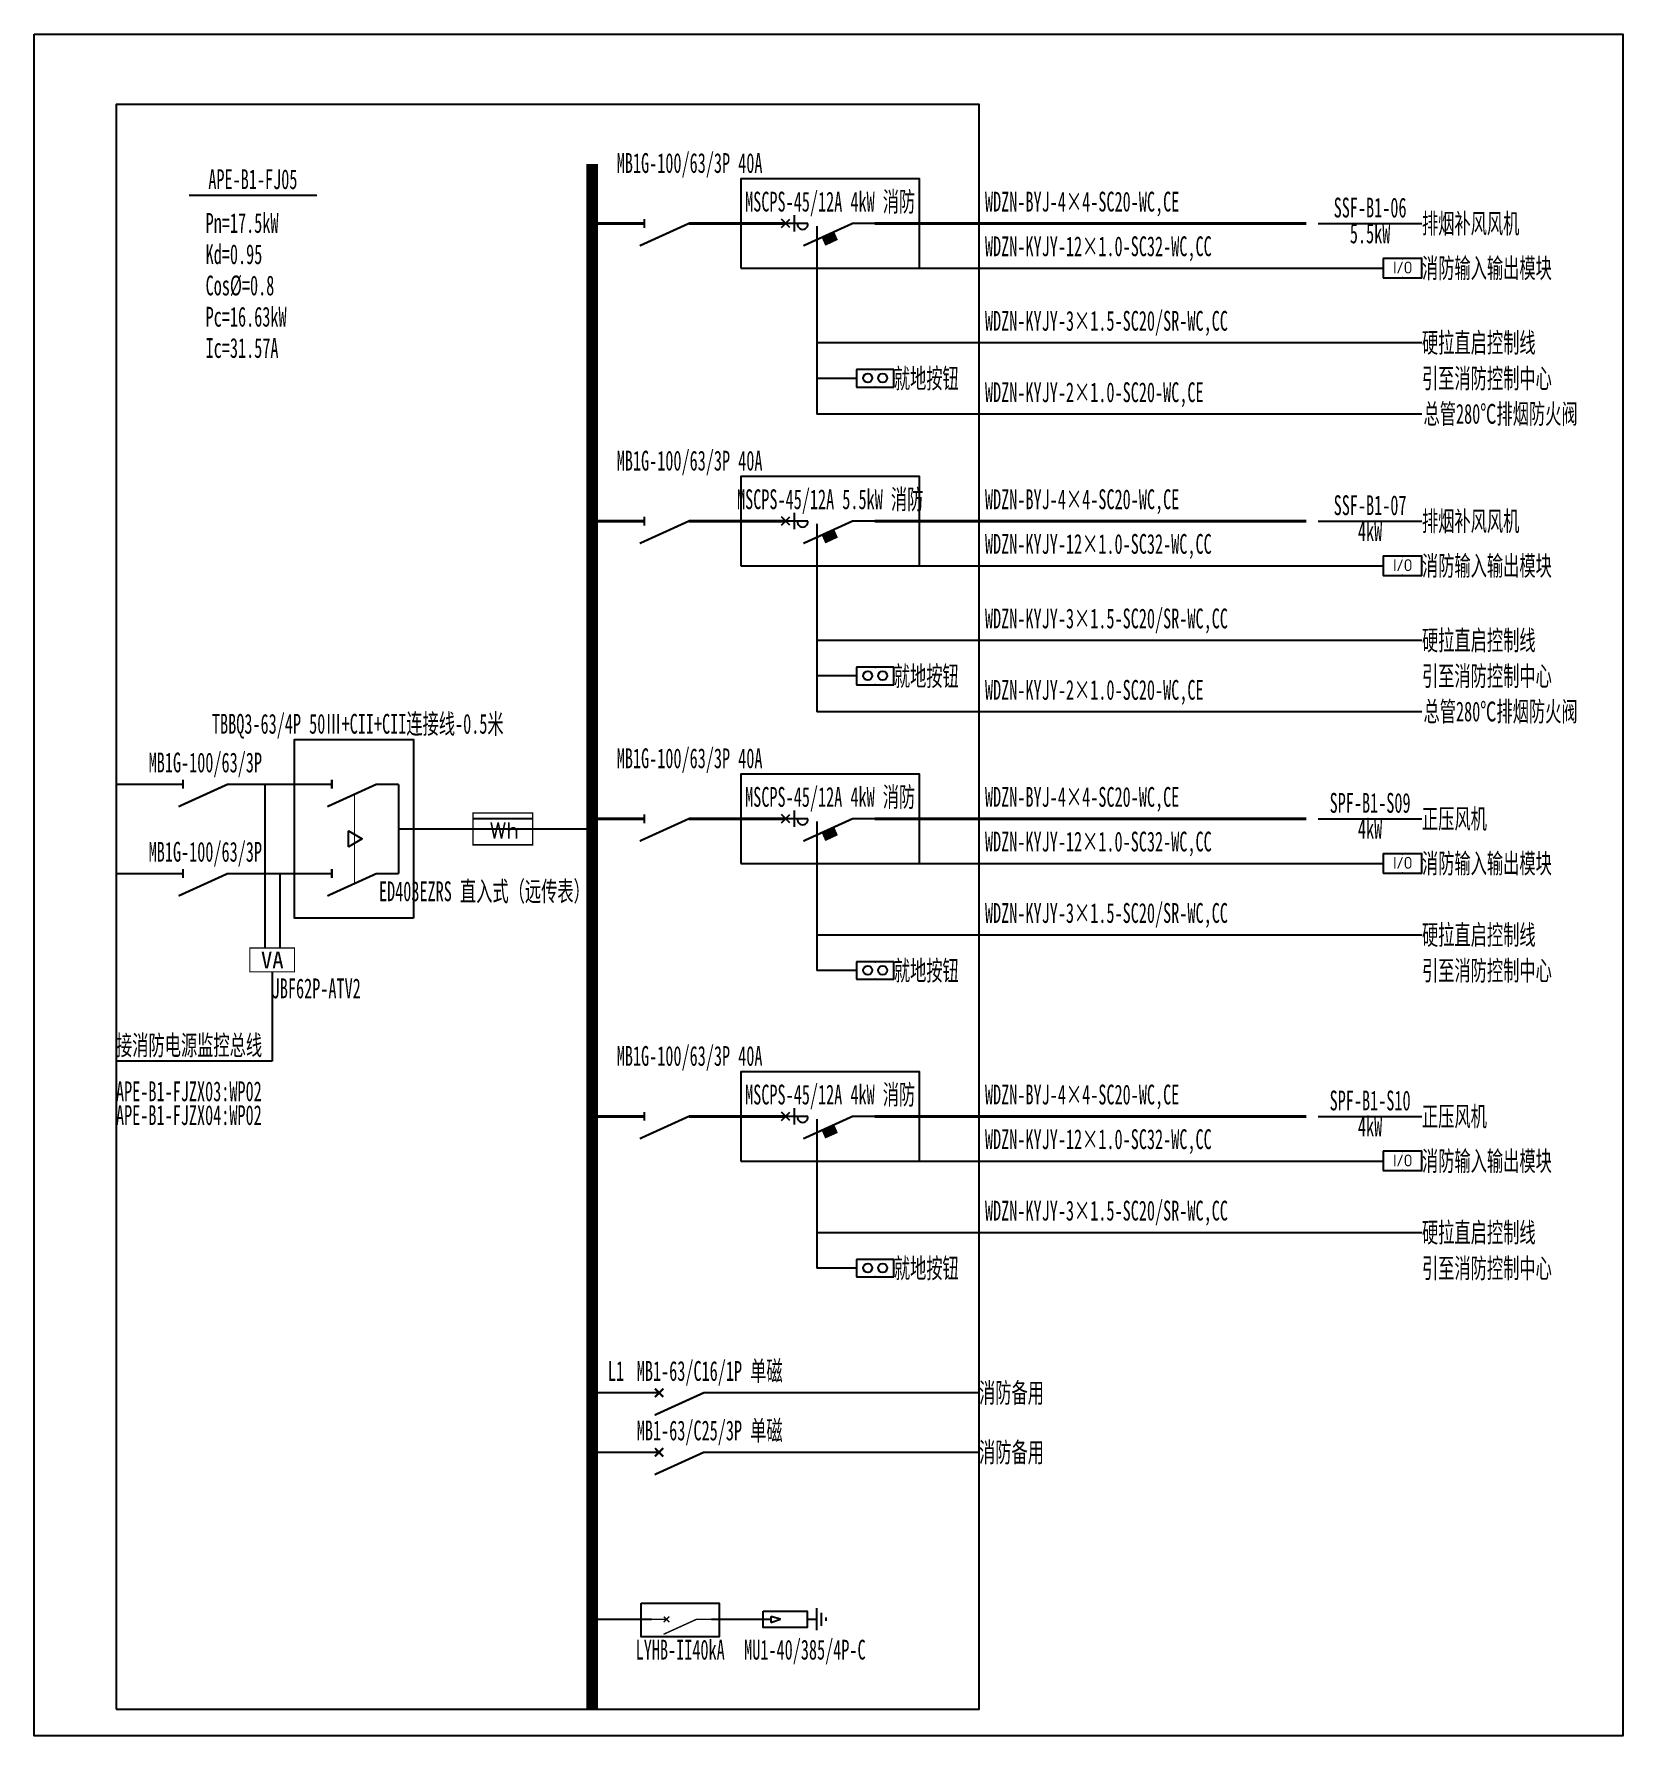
# Model space of a CAD drawing. Extents: x 1638176 to 1642982, y 402608 to 407754.
import ezdxf
from ezdxf.enums import TextEntityAlignment as Align

# ---------------------------------------------------------------- set-up
doc = ezdxf.new("R2010")
doc.units = 0
doc.header["$MEASUREMENT"] = 0
for name, color, linetype in [('ELEMENT', 3, 'Continuous'), ('WIRE-照明', 4, 'Continuous'), ('WIRE-系统', 4, 'Continuous'), ('系统图', 1, 'Continuous')]:
    doc.layers.add(name, color=color, linetype=linetype)
doc.styles.add('_SIMPLEX', font='simplex_.ttf', dxfattribs={"width": 0.6})
doc.styles.add('_TEL_ATTDEF', font='GBENOR', dxfattribs={"width": 0.8, "height": 3, "bigfont": 'GBCBIG'})
doc.styles.add('_TEL_DIM', font='', dxfattribs={"width": 0.8, "height": 3.5})
doc.styles.add('宋体', font='', dxfattribs={"width": 0.8, "height": 3.5})
doc.styles.get('_TEL_DIM').set_extended_font_data('SimSun')
doc.styles.get('宋体').set_extended_font_data('SimSun')

# ---------------------------------------------------------------- blocks, each defined once
blk = doc.blocks.new('$element$00000492')
blk.add_line((0.173, 0), (0.173, -1))
at = {"const_width": 0.0233}
blk.add_lwpolyline([(-0.267, 0), (0.267, 0), (0.267, -1), (-0.267, -1), (-0.267, 0)], dxfattribs=at)
at = {"style": '_SIMPLEX'}
blk.add_text('Wh', height=0.2667, rotation=270, dxfattribs=at).set_placement((-0.161, -0.281))
at = {"flags": 9}
blk.add_attdef('S', (0, 0), '', height=0.00000667, dxfattribs=at)
blk.add_attdef('S', (0, 0), '', height=0.00000667, dxfattribs=at)
blk.add_attdef('S', (0, 0), '', height=0.00000667, dxfattribs=at)
blk = doc.blocks.new('$equip_U$00000079(zhangr-4109)')
for p, q in [((0.625, 0.292), (-0.625, 0.292)), ((-0.625, 0.292), (-0.625, -0.292)), ((0.625, -0.292), (0.625, 0.292)), ((-0.625, -0.292), (0.625, -0.292))]:
    blk.add_line(p, q)
at = {"const_width": 0.04}
blk.add_lwpolyline([(-0.625, 0.292), (-0.625, -0.292), (0.625, -0.292), (0.625, 0.292), (-0.625, 0.292), (-0.625, -0.292)], dxfattribs=at)
for centre in [(-0.25, 0.008), (0.25, 0.008)]:
    blk.add_circle(centre, 0.15)
for p in [(-0.625, 0), (0, 0.292), (0.625, 0), (0, -0.292)]:
    blk.add_point(p)
at = {"color": 7, "style": '_TEL_DIM', "flags": 1}
for tag in ['A', 'REMARK']:
    blk.add_attdef(tag, text='', height=0.00002, dxfattribs=at).set_placement((0, 0), align=Align.MIDDLE_CENTER)
blk = doc.blocks.new('$equip$00002773')
for p, q in [((0.65, 0.65), (-0.65, 0.65)), ((-0.65, 0.65), (-0.65, 0)), ((0.65, 0), (0.65, 0.65)), ((-0.65, 0), (0.65, 0))]:
    blk.add_line(p, q)
at = {"const_width": 0.04}
blk.add_lwpolyline([(-0.65, 0.65), (-0.65, 0), (0.65, 0), (0.65, 0.65), (-0.65, 0.65), (-0.65, 0)], dxfattribs=at)
for p in [(0, 0.65), (-0.65, 0.325), (0, 0), (0.65, 0.325)]:
    blk.add_point(p)
at = {"color": 7}
blk.add_attdef('$TEXT$', text='', height=0.4, dxfattribs=at).set_placement((0.006, 0.343), align=Align.MIDDLE_CENTER)
at = {"color": 7, "flags": 1}
for tag, p in [('A', (0, 0)), ('B', (0.905, 0.246))]:
    blk.add_attdef(tag, text='', height=0.4, dxfattribs=at).set_placement(p, align=Align.MIDDLE_CENTER)
blk = doc.blocks.new('$element$00000578')
at = {"const_width": 0.0233}
for points in [[(0, 0), (0, -0.25)], [(0, -1), (0, -0.75), (-0.25, -0.2)], [(-0.05, -0.25), (0.05, -0.25)]]:
    blk.add_lwpolyline(points, dxfattribs=at)
at = {"flags": 9}
blk.add_attdef('S', (0, 0), '', height=0.00000667, dxfattribs=at)
blk = doc.blocks.new('$element$00000496')
at = {"const_width": 0.0233}
for points in [[(0, 0), (0, -0.25)], [(-0.25, -0.2), (0, -0.75), (0, -1)]]:
    blk.add_lwpolyline(points, dxfattribs=at)
blk.add_arc((-0.008, -0.192), 0.0589, 81.8699, 278.1301)
at = {"flags": 9}
blk.add_attdef('S', (0, 0), '', height=0.00000667, dxfattribs=at)
blk = doc.blocks.new('$equip_U$00000086(maj01888)')
at = {"color": 2, "lineweight": 25}
for p, q in [((-0.141, -0.141), (0.141, 0.141)), ((0.141, -0.141), (-0.141, 0.141)), ((0.286, 0.273), (0.286, -0.273))]:
    blk.add_line(p, q, dxfattribs=at)
at = {"color": 2}
for p, q in [((1.235, -0.473), (1.625, -0.299)), ((1.243, -0.49), (1.633, -0.317)), ((1.251, -0.508), (1.64, -0.335)), ((1.259, -0.526), (1.648, -0.353)), ((1.267, -0.544), (1.656, -0.37)), ((1.275, -0.562), (1.664, -0.388)), ((1.283, -0.579), (1.672, -0.406)), ((1.291, -0.597), (1.68, -0.424)), ((1.298, -0.615), (1.688, -0.442)), ((1.306, -0.633), (1.696, -0.459)), ((1.314, -0.651), (1.704, -0.477)), ((1.322, -0.668), (1.712, -0.495)), ((1.33, -0.686), (1.72, -0.513)), ((1.338, -0.704), (1.728, -0.531))]:
    blk.add_line(p, q, dxfattribs=at)
at = {"const_width": 0.04}
blk.add_lwpolyline([(1.23, -0.462), (1.62, -0.288), (1.732, -0.541), (1.343, -0.715)], close=True, dxfattribs=at)
at = {"xscale": 3, "yscale": 3, "zscale": 3, "rotation": 90}
blk.add_blockref('$element$00000496', (0, 0), dxfattribs=at)
at = {"color": 7, "style": '_TEL_DIM', "flags": 1}
for tag in ['A', 'REMARK']:
    blk.add_attdef(tag, text='', height=0.00002, dxfattribs=at).set_placement((0, 0), align=Align.MIDDLE_CENTER)
blk = doc.blocks.new('$element$00000519')
at = {"const_width": 0.0233}
for points in [[(0, 0), (0, -0.25)], [(0, -1), (0, -0.75), (-0.25, -0.2)], [(-0.05, -0.25), (0.05, -0.25)]]:
    blk.add_lwpolyline(points, dxfattribs=at)
at = {"flags": 9}
blk.add_attdef('S', (0, 0), '', height=0.00000667, dxfattribs=at)
blk = doc.blocks.new('$element$00000497')
at = {"const_width": 0.0233}
for points in [[(0, 0), (0, -0.25)], [(0, -1), (0, -0.75), (-0.25, -0.2)], [(-0.047, -0.297), (0.047, -0.203)], [(-0.047, -0.203), (0.047, -0.297)]]:
    blk.add_lwpolyline(points, dxfattribs=at)
at = {"flags": 9}
blk.add_attdef('S', (0, 0), '', height=0.00000667, dxfattribs=at)
blk = doc.blocks.new('A$C2B062C5C')
at = {"const_width": 17.5}
blk.add_lwpolyline([(-375, 0), (-375, 400), (375, 400), (375, 0), (-375, 0)], dxfattribs=at)
at = {"style": '_TEL_DIM'}
blk.add_text('VA', height=280, rotation=0, dxfattribs=at).set_placement((0, 200), align=Align.MIDDLE_CENTER)
at = {"flags": 9}
blk.add_attdef('S', (-375, 200), '', height=0.005, rotation=90, dxfattribs=at)
blk.add_attdef('S', (-375, 200), '', height=0.005, rotation=90, dxfattribs=at)
blk.add_attdef('S', (-375, 200), '', height=0.005, rotation=90, dxfattribs=at)
blk = doc.blocks.new('ATSE')
blk.add_lwpolyline([(-1.5, -1.167), (-1.5, 0.167), (0.5, 0.167), (0.5, -1.167)], close=True)
at = {"layer": 'WIRE-照明', "linetype": 'Continuous', "const_width": 0.0233}
for points in [[(-1, 0), (-1, 0.167)], [(0, 0), (0, 0.167)]]:
    blk.add_lwpolyline(points, dxfattribs=at)
at = {"layer": 'WIRE-系统', "color": 3, "linetype": 'Continuous'}
for p, q in [((-0.701, -0.437), (-0.523, -0.437)), ((-0.612, -0.592), (-0.701, -0.437)), ((-0.523, -0.437), (-0.612, -0.592))]:
    blk.add_line(p, q, dxfattribs=at)
at = {"layer": 'WIRE-系统', "color": 2, "linetype": 'Continuous', "const_width": 0.01}
blk.add_lwpolyline([(-1.112, -0.505), (-0.112, -0.505)], dxfattribs=at)
at = {"layer": 'WIRE-系统', "color": 3, "linetype": 'Continuous', "const_width": 0.01}
blk.add_lwpolyline([(-0.612, -0.592), (-0.523, -0.437), (-0.701, -0.437)], close=True, dxfattribs=at)
at = {"layer": 'WIRE-系统', "linetype": 'Continuous', "const_width": 0.0233}
for points in [[(-1, -1), (0, -1)], [(-0.5, -1.167), (-0.5, -1)]]:
    blk.add_lwpolyline(points, dxfattribs=at)
at = {"layer": 'ELEMENT'}
for p in [(-1, 0), (0, 0)]:
    blk.add_blockref('$element$00000519', p, dxfattribs=at)

msp = doc.modelspace()

# ---------------------------------------------------------------- linework, layer by layer
at = {"color": 0, "linetype": 'ByBlock'}
for p, q in [((1638644.9, 407267.4), (1639031.1, 407267.4)), ((1640543.8, 407173.6), (1640543.8, 406605.2)), ((1640543.8, 407046.6), (1642256.7, 407046.6)), ((1640543.8, 406821.2), (1642373.7, 406821.2)), ((1640664, 406713.2), (1640543.8, 406713.2)), ((1642373.7, 406605.2), (1640543.8, 406605.2)), ((1640543.8, 406273.6), (1640543.8, 405705.2)), ((1640543.8, 406146.6), (1642256.7, 406146.6)), ((1640543.8, 405921.2), (1642373.7, 405921.2)), ((1640664, 405813.2), (1640543.8, 405813.2)), ((1642373.7, 405705.2), (1640543.8, 405705.2)), ((1640543.8, 405373.6), (1640543.8, 404922.6)), ((1642060.1, 405381.6), (1642373.7, 405381.6)), ((1640543.8, 405246.6), (1642256.7, 405246.6)), ((1640543.8, 405030.6), (1642373.7, 405030.6)), ((1640664, 404922.6), (1640543.8, 404922.6)), ((1640543.8, 404473.6), (1640543.8, 404022.6)), ((1642060.1, 404481.6), (1642373.7, 404481.6)), ((1640543.8, 404346.6), (1642256.7, 404346.6)), ((1640543.8, 404130.6), (1642373.7, 404130.6)), ((1640664, 404022.6), (1640543.8, 404022.6)), ((1640433.4, 402961.7), (1640404.1, 402969.6)), ((1640404.1, 402969.6), (1640404.1, 402951.4)), ((1640404.1, 402950.9), (1640433.4, 402961.7)), ((1640513.9, 402961.5), (1640542, 402961.5)), ((1640543.1, 402994.7), (1640543.1, 402927.5)), ((1640557, 402980.7), (1640557, 402941.5)), ((1640570.7, 402966.3), (1640570.7, 402956.5))]:
    msp.add_line(p, q, dxfattribs=at)
at = {"color": 1, "linetype": 'ByBlock'}
for p, q in [((1642060.1, 407181.6), (1642373.7, 407181.6)), ((1642060.1, 406281.6), (1642373.7, 406281.6))]:
    msp.add_line(p, q, dxfattribs=at)
at = {"color": 0, "linetype": 'ByBlock'}
for points in [[(1638424.2, 402688.6), (1641034.1, 402688.6), (1641034.1, 407541.6), (1638424.2, 407541.6)], [(1640314, 407046.6), (1640854, 407046.6), (1640854, 407316.6), (1640314, 407316.6)], [(1640314, 406146.6), (1640854, 406146.6), (1640854, 406416.6), (1640314, 406416.6)], [(1640314, 405246.6), (1640854, 405246.6), (1640854, 405516.6), (1640314, 405516.6)], [(1640314, 404346.6), (1640854, 404346.6), (1640854, 404616.6), (1640314, 404616.6)], [(1640012.1, 403010), (1640248.7, 403010), (1640248.7, 402908), (1640012.1, 402908)], [(1640381.3, 402985.7), (1640514.1, 402985.7), (1640514.1, 402935.7), (1640381.3, 402935.7)]]:
    msp.add_lwpolyline(points, close=True, dxfattribs=at)
for points, const_width in [([(1639864.1, 407361.6), (1639864.1, 402688.6)], 36), ([(1639864.1, 407181.6), (1640021.6, 407181.6)], 9), ([(1640156.6, 407181.6), (1640449, 407181.6)], 9), ([(1639864.1, 406281.6), (1640021.6, 406281.6)], 9), ([(1640156.6, 406281.6), (1640449, 406281.6)], 9), ([(1638559.2, 405485.7), (1638424.2, 405485.7)], 6.3), ([(1638829.2, 405485.7), (1638964.2, 405485.7)], 6.3), ([(1639864.1, 405381.6), (1640021.6, 405381.6)], 9), ([(1640156.6, 405381.6), (1640449, 405381.6)], 9), ([(1640719, 405381.6), (1642024.1, 405381.6)], 9), ([(1639324.2, 405350.7), (1639864.1, 405350.7)], 6.3), ([(1638559.2, 405215.7), (1638424.2, 405215.7)], 6.3), ([(1638829.2, 405215.7), (1638964.2, 405215.7)], 6.3), ([(1639864.1, 404481.6), (1640021.6, 404481.6)], 9), ([(1640156.6, 404481.6), (1640449, 404481.6)], 9), ([(1640719, 404481.6), (1642024.1, 404481.6)], 9), ([(1639864.1, 403645.8), (1639999.1, 403645.8)], 6.3), ([(1640269.1, 403645.8), (1641034.1, 403645.8)], 6.3), ([(1639864.1, 403465.8), (1639999.1, 403465.8)], 6.3), ([(1640269.1, 403465.8), (1641034.1, 403465.8)], 6.3), ([(1639864.1, 402960.5), (1640044.1, 402960.5)], 6.3), ([(1640224.1, 402960.5), (1640404.1, 402960.5)], 6.3)]:
    msp.add_lwpolyline(points, dxfattribs=dict(at, const_width=const_width))
at = {"color": 1, "linetype": 'ByBlock', "const_width": 9}
for points in [[(1640719, 407181.6), (1642024.1, 407181.6)], [(1640719, 406281.6), (1642024.1, 406281.6)]]:
    msp.add_lwpolyline(points, dxfattribs=at)
at = {"color": 0, "linetype": 'ByBlock'}
for points in [[(1638874.2, 405485.7), (1638874.2, 404991.1)], [(1638919.2, 405215.7), (1638919.2, 404991.1)], [(1638896.7, 404918.7), (1638896.7, 404648.7)], [(1638896.7, 404648.7), (1638424.1, 404648.7)]]:
    msp.add_lwpolyline(points, dxfattribs=at)
at = {"layer": '系统图'}
msp.add_lwpolyline([(1638176.2, 407754.3), (1642981.7, 407754.3), (1642981.7, 402608.1), (1638176.2, 402608.1)], close=True, dxfattribs=at)

# ---------------------------------------------------------------- block references
at = {"color": 0, "linetype": 'ByBlock', "rotation": 90}
for name, p, xscale, yscale, zscale in [('$element$00000578', (1639954.1, 407181.6), 270, 270, 270), ('$element$00000578', (1639954.1, 406281.6), 270, 270, 270), ('ATSE', (1639009.2, 405485.7), 270, 270, 270), ('$element$00000519', (1638559.2, 405485.7), 270, 270, 270), ('$element$00000492', (1639504.1, 405350.7), 180, 180, 180), ('$element$00000578', (1639954.1, 405381.6), 270, 270, 270), ('$element$00000519', (1638559.2, 405215.7), 270, 270, 270), ('$element$00000578', (1639954.1, 404481.6), 270, 270, 270), ('$element$00000497', (1639999.1, 403645.8), 270, 270, 270), ('$element$00000497', (1639999.1, 403465.8), 270, 270, 270), ('$element$00000497', (1640044.1, 402960.5), 180, 180, 180)]:
    msp.add_blockref(name, p, dxfattribs=dict(at, xscale=xscale, yscale=yscale, zscale=zscale))
at = {"color": 0, "linetype": 'ByBlock'}
for name, p, xscale, yscale, zscale in [('$equip_U$00000086(maj01888)', (1640449, 407181.6), 90, 90, 90), ('$equip_U$00000079(zhangr-4109)', (1640720.2, 406713.2), 89.99999999999997, 89.99999999999997, 89.99999999999997), ('$equip_U$00000086(maj01888)', (1640449, 406281.6), 90, 90, 90), ('$equip_U$00000079(zhangr-4109)', (1640720.2, 405813.2), 89.99999999999997, 89.99999999999997, 89.99999999999997), ('$equip_U$00000086(maj01888)', (1640449, 405381.6), 90, 90, 90), ('A$C2B062C5C', (1638896.7, 404918.7), 0.18, 0.18, 0.18), ('$equip_U$00000079(zhangr-4109)', (1640720.2, 404922.6), 89.99999999999997, 89.99999999999997, 89.99999999999997), ('$equip_U$00000086(maj01888)', (1640449, 404481.6), 90, 90, 90), ('$equip_U$00000079(zhangr-4109)', (1640720.2, 404022.6), 89.99999999999997, 89.99999999999997, 89.99999999999997)]:
    msp.add_blockref(name, p, dxfattribs=dict(at, xscale=xscale, yscale=yscale, zscale=zscale))
ref = msp.add_blockref('$equip$00002773', (1642315.2, 407017.4), dxfattribs=dict(at, xscale=90, yscale=90, zscale=90))
ref.add_attrib('$TEXT$', 'I/O', dxfattribs={"color": 7, "height": 36, "style": '_TEL_ATTDEF'}).set_placement((1642315.8, 407048.3), align=Align.MIDDLE_CENTER)
ref = msp.add_blockref('$equip$00002773', (1642315.2, 406117.4), dxfattribs=dict(at, xscale=90, yscale=90, zscale=90))
ref.add_attrib('$TEXT$', 'I/O', dxfattribs={"color": 7, "height": 36, "style": '_TEL_ATTDEF'}).set_placement((1642315.8, 406148.3), align=Align.MIDDLE_CENTER)
ref = msp.add_blockref('$equip$00002773', (1642315.2, 405217.4), dxfattribs=dict(at, xscale=90, yscale=90, zscale=90))
ref.add_attrib('$TEXT$', 'I/O', dxfattribs={"color": 7, "height": 36, "style": '_TEL_ATTDEF'}).set_placement((1642315.8, 405248.3), align=Align.MIDDLE_CENTER)
ref = msp.add_blockref('$equip$00002773', (1642315.2, 404317.4), dxfattribs=dict(at, xscale=90, yscale=90, zscale=90))
ref.add_attrib('$TEXT$', 'I/O', dxfattribs={"color": 7, "height": 36, "style": '_TEL_ATTDEF'}).set_placement((1642315.8, 404348.3), align=Align.MIDDLE_CENTER)

# ---------------------------------------------------------------- texts
at = {"color": 31, "linetype": 'ByBlock', "style": '宋体', "width": 0.6}
for p in [(1640158.9, 407316.4), (1640158.9, 406416.4), (1640158.9, 405516.4), (1640158.9, 404616.4)]:
    msp.add_text('MB1G-100/63/3P 40A', height=60, dxfattribs=at).set_placement(p, align=Align.BOTTOM_CENTER)
at = {"color": 0, "linetype": 'ByBlock', "style": '宋体', "width": 0.6}
for s, p in [('APE-B1-FJ05', (1638838, 407267.4)), ('SPF-B1-S09', (1642216.9, 405381.6)), ('SPF-B1-S10', (1642216.9, 404481.6)), ('L1', (1639936.1, 403663.8))]:
    msp.add_text(s, height=60, dxfattribs=at).set_placement(p, align=Align.BOTTOM_CENTER)
at = {"color": 4, "linetype": 'ByBlock', "style": '宋体', "width": 0.6}
for s, p in [('MSCPS-45/12A 4kW 消防', (1640584, 407199.6)), ('MSCPS-45/12A 5.5kW 消防', (1640584, 406299.6)), ('MSCPS-45/12A 4kW 消防', (1640584, 405399.6)), ('MSCPS-45/12A 4kW 消防', (1640584, 404499.6))]:
    msp.add_text(s, height=60, dxfattribs=at).set_placement(p, align=Align.BOTTOM_CENTER)
at = {"color": 1, "linetype": 'ByBlock', "style": '宋体', "width": 0.6}
for s, p in [('WDZN-BYJ-4×4-SC20-WC,CE', (1641052.1, 407199.6)), ('WDZN-BYJ-4×4-SC20-WC,CE', (1641052.1, 406299.6)), ('JBF62P-ATV2', (1638895, 404820.6))]:
    msp.add_text(s, height=60, dxfattribs=at).set_placement(p, align=Align.BOTTOM_LEFT)
for s, p in [('SSF-B1-06', (1642216.9, 407181.6)), ('SSF-B1-07', (1642216.9, 406281.6)), ('MB1G-100/63/3P', (1638694.2, 405503.7)), ('MB1G-100/63/3P', (1638694.2, 405233.7))]:
    msp.add_text(s, height=60, dxfattribs=at).set_placement(p, align=Align.BOTTOM_CENTER)
at = {"color": 0, "linetype": 'ByBlock', "style": '宋体', "width": 0.6}
for s, p in [('Pn=17.5kW', (1638695.1, 407153.1)), ('Kd=0.95', (1638695.1, 407058.6)), ('Cos%%C=0.8', (1638695.1, 406964.1)), ('Pc=16.63kW', (1638695.1, 406869.6)), ('Ic=31.57A', (1638695.1, 406775.1))]:
    msp.add_text(s, height=60, dxfattribs=at).set_placement(p)
at = {"color": 1, "linetype": 'ByBlock', "style": '宋体', "width": 0.6}
for s, p in [('5.5kW', (1642216.9, 407181.6)), ('4kW', (1642216.9, 406281.6))]:
    msp.add_text(s, height=60, dxfattribs=at).set_placement(p, align=Align.TOP_CENTER)
for p in [(1642373.7, 407181.6), (1642373.7, 406281.6)]:
    msp.add_text('排烟补风风机', height=60, dxfattribs=at).set_placement(p, align=Align.MIDDLE_LEFT)
at = {"color": 0, "linetype": 'ByBlock', "style": '宋体', "width": 0.6}
for s, p in [('WDZN-KYJY-12×1.0-SC32-WC,CC', (1641052.1, 407064.6)), ('WDZN-KYJY-3×1.5-SC20/SR-WC,CC', (1641052.1, 406839.2)), ('WDZN-KYJY-2×1.0-SC20-WC,CE', (1641052.1, 406623.2)), ('WDZN-KYJY-12×1.0-SC32-WC,CC', (1641052.1, 406164.6)), ('WDZN-KYJY-3×1.5-SC20/SR-WC,CC', (1641052.1, 405939.2)), ('WDZN-KYJY-2×1.0-SC20-WC,CE', (1641052.1, 405723.2)), ('WDZN-BYJ-4×4-SC20-WC,CE', (1641052.1, 405399.6)), ('WDZN-KYJY-12×1.0-SC32-WC,CC', (1641052.1, 405264.6)), ('WDZN-KYJY-3×1.5-SC20/SR-WC,CC', (1641052.1, 405048.6)), ('接消防电源监控总线 ', (1638424.1, 404648.7)), ('APE-B1-FJZX03:WP02', (1638424.1, 404509.4)), ('WDZN-BYJ-4×4-SC20-WC,CE', (1641052.1, 404499.6)), ('APE-B1-FJZX04:WP02', (1638424.1, 404437.4)), ('WDZN-KYJY-12×1.0-SC32-WC,CC', (1641052.1, 404364.6)), ('WDZN-KYJY-3×1.5-SC20/SR-WC,CC', (1641052.1, 404148.6))]:
    msp.add_text(s, height=60, dxfattribs=at).set_placement(p, align=Align.BOTTOM_LEFT)
for s, p in [('消防输入输出模块', (1642373.7, 407046.6)), ('硬拉直启控制线', (1642373.7, 406821.2)), ('就地按钮', (1640776.5, 406713.2)), ('引至消防控制中心', (1642373.7, 406713.2)), ('总管280℃排烟防火阀', (1642378.4, 406606)), ('消防输入输出模块', (1642373.7, 406146.6)), ('硬拉直启控制线', (1642373.7, 405921.2)), ('就地按钮', (1640776.5, 405813.2)), ('引至消防控制中心', (1642373.7, 405813.2)), ('总管280℃排烟防火阀', (1642378.4, 405706)), ('正压风机', (1642373.7, 405381.6)), ('消防输入输出模块', (1642373.7, 405246.6)), ('硬拉直启控制线', (1642373.7, 405030.6)), ('就地按钮', (1640776.5, 404922.6)), ('引至消防控制中心', (1642373.7, 404922.6)), ('正压风机', (1642373.7, 404481.6)), ('消防输入输出模块', (1642373.7, 404346.6)), ('硬拉直启控制线', (1642373.7, 404130.6)), ('就地按钮', (1640776.5, 404022.6)), ('引至消防控制中心', (1642373.7, 404022.6)), ('消防备用', (1641034.1, 403645.8)), ('消防备用', (1641034.1, 403465.8))]:
    msp.add_text(s, height=60, dxfattribs=at).set_placement(p, align=Align.MIDDLE_LEFT)
at = {"color": 190, "linetype": 'ByBlock', "style": '宋体', "width": 0.6}
msp.add_text('TBBQ3-63/4P 50Ⅲ+CII+CII连接线-0.5米', height=60, dxfattribs=at).set_placement((1639155.4, 405620.7), align=Align.BOTTOM_CENTER)
at = {"color": 0, "linetype": 'ByBlock', "style": '宋体', "width": 0.6}
for p in [(1642216.9, 405381.6), (1642216.9, 404481.6)]:
    msp.add_text('4kW', height=60, dxfattribs=at).set_placement(p, align=Align.TOP_CENTER)
at = {"color": 2, "linetype": 'ByBlock', "style": '宋体', "width": 0.6}
msp.add_text('ED403EZRS 直入式（远传表）', height=60, dxfattribs=at).set_placement((1639538.2, 405192.2), align=Align.TOP_CENTER)
msp.add_text('MB1-63/C16/1P 单磁', height=60, dxfattribs=at).set_placement((1639999.1, 403663.8), align=Align.BOTTOM_LEFT)
at = {"color": 30, "linetype": 'ByBlock', "style": '宋体', "width": 0.6}
msp.add_text('MB1-63/C25/3P 单磁', height=60, dxfattribs=at).set_placement((1639999.1, 403483.8), align=Align.BOTTOM_LEFT)
at = {"color": 40, "linetype": 'ByBlock', "style": '宋体', "width": 0.6}
msp.add_text('LYHB-II40kA', height=60, dxfattribs=at).set_placement((1640130.4, 402899), align=Align.TOP_CENTER)
at = {"color": 30, "linetype": 'ByBlock', "style": '宋体', "width": 0.6}
msp.add_text('MU1-40/385/4P-C', height=60, dxfattribs=at).set_placement((1640507.5, 402899), align=Align.TOP_CENTER)

doc.saveas('drawing.dxf')
